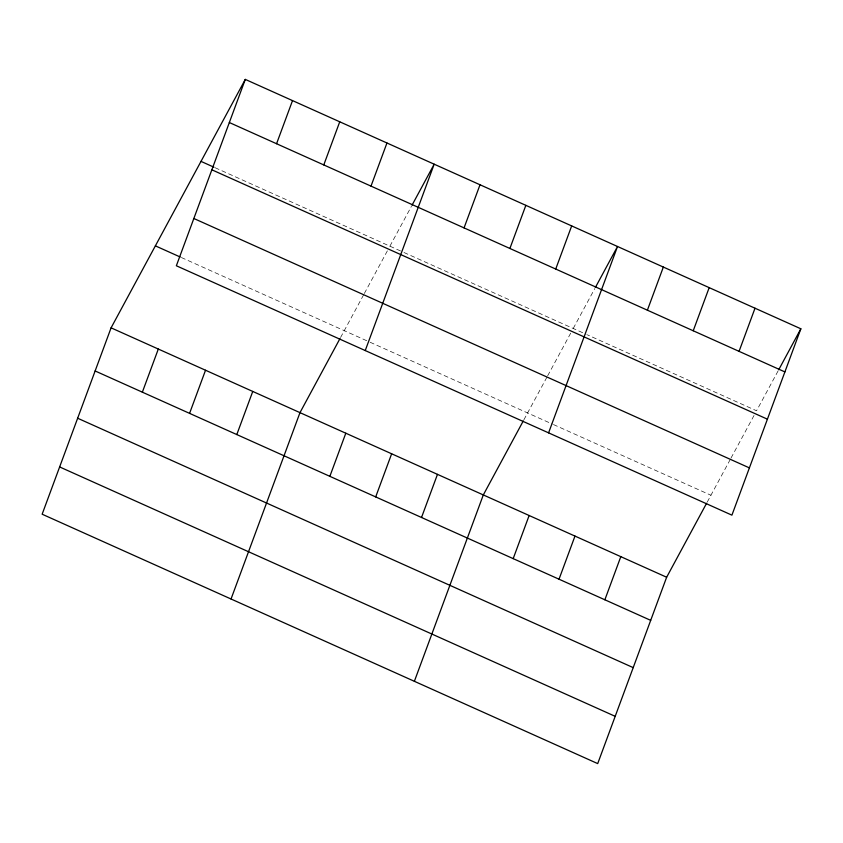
<?xml version="1.0" encoding="UTF-8"?>
<svg xmlns="http://www.w3.org/2000/svg" width="843" height="843" viewBox="0 0 843 843"><rect width="100%" height="100%" fill="white"/><g stroke="black" fill="none" stroke-linecap="round" stroke-linejoin="round"><path stroke-width="0.63" stroke-dasharray="4.21 3.16" d="M340.572 337.485L363.733 294.607M364.345 293.48L388.676 248.432M389.898 246.177L411.426 206.324M523.903 419.782L547.065 376.905M547.676 375.778L572.007 330.73M573.229 328.475L594.758 288.622M707.245 502.08L730.396 459.203M731.007 458.076L755.349 413.028M778.089 370.92L756.561 410.773L587.329 334.808M215.176 167.746L402.828 251.983M403.997 252.51L586.159 334.281M181.35 257.515L368.949 341.731M370.119 342.258L552.281 424.029M553.451 424.556L710.934 495.241"/><path stroke-width="1.26" d="M245.292 79.4L176.356 265.766L731.914 515.157L800.85 328.791L245.292 79.4L111.086 327.843L42.15 514.209L597.708 763.6L666.644 577.234L706.624 503.218M142.362 392.164L158.315 349.044M276.567 143.721L292.521 100.602M189.58 413.365L205.534 370.235M323.786 164.922L339.74 121.792M236.799 434.566L252.752 391.437M371.004 186.124L386.958 142.994M231.035 599.004L299.982 412.638L339.961 338.623M365.24 350.562L434.187 164.195L412.037 205.186M329.855 476.337L345.809 433.207M464.061 227.895L480.015 184.765M375.693 496.906L391.647 453.787M509.899 248.474L525.853 205.344M421.521 517.486L437.475 474.356M555.727 269.043L571.68 225.913M414.377 681.302L483.313 494.936L523.292 420.92M548.582 432.859L617.519 246.493L595.369 287.484M513.187 558.635L529.141 515.505M647.392 310.192L663.346 267.062M559.025 579.204L574.979 536.085M693.231 330.772L709.184 287.642M604.863 599.784L620.806 556.654M739.069 351.341L755.012 308.211M778.711 369.782L800.85 328.791M229.338 122.53L784.896 371.921M201.003 161.382L213.996 167.22M211.856 169.801L767.415 419.182M193.837 218.495L749.395 467.886M155.375 245.861L180.17 256.989M111.086 327.843L666.644 577.234M95.133 370.973L650.691 620.353M77.651 418.233L633.209 667.624M59.632 466.938L615.19 716.329"/></g></svg>
